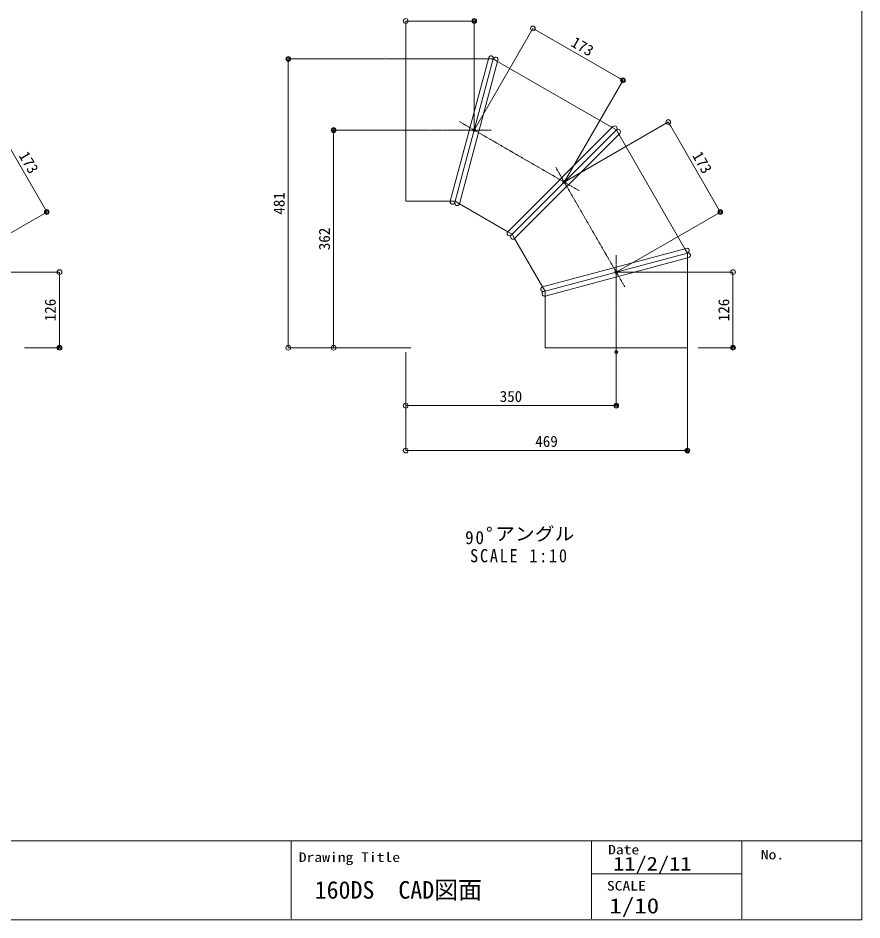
# Model space of a CAD drawing. Units: millimetres, scale not verified. Extents: x 2383 to 6458, y -1388 to 1442.
# Drawn here: x 5054 to 6458, y -1388 to 114 of the extents above; entities that cross this region are included whole.
import ezdxf
from ezdxf.enums import TextEntityAlignment as Align

# ---------------------------------------------------------------- set-up
doc = ezdxf.new("R2010")
doc.units = ezdxf.units.MM
doc.header["$LTSCALE"] = 10
doc.header["$PDMODE"] = 32
doc.header["$PDSIZE"] = 5
doc.linetypes.add('USER4', pattern=[0.4, 0.25, -0.05, 0.05, -0.05])
doc.layers.add('0-0_0', color=7, linetype='Continuous', lineweight=18)
doc.layers.add('0-2___-1', color=5, linetype='Continuous', lineweight=18)
doc.styles.add('ＭＳ ゴシック', font='')
doc.styles.get('ＭＳ ゴシック').set_extended_font_data('MS Gothic')

# ---------------------------------------------------------------- blocks, each defined once
blk = doc.blocks.new('A$C26885BA0')
at = {"layer": '0-0_0'}
for p, q in [((-118.5, 94.25), (118.5, 157.75)), ((-118.5, 85.97), (118.5, 149.47)), ((118.5, 149.47), (118.5, 0)), ((-118.5, 94.25), (-120.57, 93.69)), ((-118.5, 94.25), (-118.5, 85.97)), ((-118.5, 85.97), (-118.5, 0)), ((-118.5, 0), (118.5, 0))]:
    blk.add_line(p, q, dxfattribs=at)
blk.add_lwpolyline([(118.5, 157.75), (118.5, 149.47), (120.57, 150.02)], dxfattribs=at)
for centre, start, end in [((119.54, 153.89), 285, 105), ((-119.54, 89.83), 105, 285)]:
    blk.add_arc(centre, 4, start, end, dxfattribs=at)
blk = doc.blocks.new('A$C1F083DF6')
at = {"layer": '0-0_0'}
for p, q in [((-120.57, 197.02), (118.5, 132.97)), ((-118.5, 204.75), (118.5, 141.25)), ((-118.5, 196.47), (-118.5, 204.75)), ((-118.5, -23.47), (-118.5, 196.47)), ((118.5, 40.03), (118.5, 132.97)), ((-120.57, -24.02), (118.5, 40.03)), ((-118.5, -31.75), (118.5, 31.75)), ((-118.5, -23.47), (-118.5, -31.75))]:
    blk.add_line(p, q, dxfattribs=at)
for points in [[(118.5, 132.97), (118.5, 141.25), (120.57, 140.69)], [(118.5, 40.03), (118.5, 31.75), (120.57, 32.31)]]:
    blk.add_lwpolyline(points, dxfattribs=at)
for centre, start, end in [((-119.54, 200.89), 75, 255), ((119.54, 136.83), 255, 75), ((119.54, 36.17), 285, 105), ((-119.54, -27.89), 105, 285)]:
    blk.add_arc(centre, 4, start, end, dxfattribs=at)
blk = doc.blocks.new('A$C4B9C6F0B')
at = {"layer": '0-0_0'}
for p, q in [((118.5, 114), (-118.5, 114)), ((-118.5, -23.47), (-118.5, 114)), ((118.5, 40.03), (118.5, 114)), ((118.5, 40.03), (-118.5, -23.47)), ((118.5, 31.75), (-118.5, -31.75)), ((118.5, 31.75), (118.5, 40.03)), ((118.5, 31.75), (120.57, 32.31))]:
    blk.add_line(p, q, dxfattribs=at)
blk.add_lwpolyline([(-118.5, -31.75), (-118.5, -23.47), (-120.57, -24.02)], dxfattribs=at)
for centre, start, end in [((119.54, 36.17), 285, 105), ((-119.54, -27.89), 105, 285)]:
    blk.add_arc(centre, 4, start, end, dxfattribs=at)
blk = doc.blocks.new('_Origin')
at = {"layer": '0-0_0'}
blk.add_line((0, 0), (-1, 0), dxfattribs=at)
blk.add_circle((0, 0), 0.5, dxfattribs=at)

msp = doc.modelspace()

# ---------------------------------------------------------------- linework, layer by layer
at = {"layer": '0-0_0', "color": 5}
for p, q in [((5699.17, -72.88), (5699.17, 108.87)), ((5707.17, 108.69), (5805.17, 108.69)), ((5813.17, -72.88), (5813.17, 108.87)), ((5813.2, -72.89), (5910.91, 96.48)), ((5917.75, 92.32), (6053.77, 13.85)), ((5661.58, 45.56), (5503.56, 45.56)), ((5503.74, -427.26), (5503.74, 37.56)), ((5963.08, -159.36), (6060.79, 10.01)), ((5963.05, -159.41), (6136.26, -59.4)), ((5019.24, -66.42), (5097.74, -202.39)), ((5714.38, -72.94), (5579.01, -72.94)), ((6140.11, -66.42), (6218.61, -202.39)), ((5579.19, -427.26), (5579.19, -80.94)), ((4928.68, -309.23), (5101.9, -209.23)), ((6049.55, -309.23), (6222.76, -209.23)), ((4928.69, -309.26), (5123.1, -309.26)), ((6049.56, -309.26), (6243.97, -309.26)), ((5122.92, -317.26), (5122.92, -427.26)), ((6243.79, -317.26), (6243.79, -427.26)), ((5064.82, -435.26), (5123.1, -435.26)), ((5632.01, -435.26), (5503.56, -435.26)), ((5707.47, -435.26), (5579.01, -435.26)), ((6185.69, -435.26), (6243.97, -435.26))]:
    msp.add_line(p, q, dxfattribs=at)
at = {"layer": '0-0_0', "color": 3, "linetype": 'USER4'}
for p, q in [((5797.31, 45.56), (5519.36, 45.56)), ((5788.46, -58.68), (5987.58, -173.64)), ((5605.69, -72.94), (5841.47, -72.94)), ((5948.76, -134.78), (6063.72, -333.9)), ((6049.49, -280.82), (6049.49, -531.61))]:
    msp.add_line(p, q, dxfattribs=at)
at = {"layer": '0-0_0', "color": 2}
msp.add_line((2453.44, -1256.17), (6458.44, -1256.17), dxfattribs=at)
at = {"layer": '0-0_0', "color": 6}
for p, q in [((5508.44, -1256.17), (5508.44, -1385.79)), ((6258.44, -1256.17), (6258.44, -1385.79))]:
    msp.add_line(p, q, dxfattribs=at)
at = {"layer": '0-0_0'}
for p, q in [((6008.44, -1256.17), (6008.44, -1385.79)), ((6008.44, -1310.98), (6258.44, -1310.98))]:
    msp.add_line(p, q, dxfattribs=at)
at = {"layer": '0-0_0', "color": 6}
msp.add_lwpolyline([(2383.44, 1442.28), (6458.44, 1442.28), (6458.44, -1387.72), (2383.44, -1387.72)], close=True, dxfattribs=at)
msp.add_lwpolyline([(2383.44, -1256.17), (6458.44, -1256.17), (6458.44, -1385.79)], dxfattribs=at)
at = {"layer": '0-0_0'}
for p in [(5813.17, 108.69), (5503.74, 45.56), (6060.7, 9.85), (5579.19, -72.94), (5813.17, -72.94), (5813.17, -72.94), (5962.99, -159.44), (5963.05, -159.41), (5101.74, -209.32), (6222.61, -209.32), (6049.49, -309.26), (6049.49, -309.26), (5122.92, -435.26), (6243.79, -435.26)]:
    msp.add_point(p, dxfattribs=at)
at = {"layer": '0-2___-1'}
for p, q in [((6167.99, -435.33), (6167.99, -606.55)), ((5699.17, -442.55), (5699.17, -531.79)), ((5699.17, -447.79), (5699.17, -606.55)), ((6049.49, -442.61), (6049.49, -531.79)), ((5707.17, -531.61), (6041.49, -531.61)), ((5707.17, -606.37), (6159.99, -606.37))]:
    msp.add_line(p, q, dxfattribs=at)
at = {"layer": '0-2___-1', "color": 7}
for p in [(6049.49, -442.55), (6049.49, -531.61), (6167.99, -606.37)]:
    msp.add_point(p, dxfattribs=at)

# ---------------------------------------------------------------- block references
at = {"layer": '0-0_0', "xscale": 8, "yscale": 8}
for p, rotation in [((5699.17, 108.69), 180), ((5910.83, 96.32), 150.01792), ((5503.74, 45.56), 90), ((6060.7, 9.85), 330.01792), ((6136.11, -59.49), 120), ((5579.19, -72.94), 90), ((5101.74, -209.32), 300), ((6222.61, -209.32), 300), ((5122.92, -309.26), 90), ((6243.79, -309.26), 90), ((5122.92, -435.26), 270), ((5503.74, -435.26), 270), ((5579.19, -435.26), 270), ((6243.79, -435.26), 270)]:
    msp.add_blockref('_Origin', p, dxfattribs=dict(at, rotation=rotation))
msp.add_blockref('_Origin', (5813.17, 108.69), dxfattribs=at)
at = {"layer": '0-0_0', "xscale": -1}
for name, p, rotation in [('A$C4B9C6F0B', (5813.17, -72.94), 90), ('A$C1F083DF6', (6049.49, -309.26), 30)]:
    msp.add_blockref(name, p, dxfattribs=dict(at, rotation=rotation))
at = {"layer": '0-0_0', "rotation": 240}
msp.add_blockref('A$C1F083DF6', (5813.17, -72.94), dxfattribs=at)
at = {"layer": '0-0_0'}
msp.add_blockref('A$C26885BA0', (6049.49, -435.26), dxfattribs=at)
at = {"layer": '0-2___-1', "xscale": 8, "yscale": 8, "rotation": 180}
for p in [(5699.17, -531.61), (5699.17, -606.37)]:
    msp.add_blockref('_Origin', p, dxfattribs=at)
at = {"layer": '0-2___-1', "xscale": 8, "yscale": 8}
for p in [(6049.49, -531.61), (6167.99, -606.37)]:
    msp.add_blockref('_Origin', p, dxfattribs=at)

# ---------------------------------------------------------------- texts
at = {"layer": '0-0_0', "style": 'ＭＳ ゴシック'}
for s, rotation, p in [('173', 330.018, (5969.88, 63.08)), ('173', 300, (5049.74, -117.81)), ('173', 300, (6170.61, -117.81)), ('481', 90, (5503.02, -213.6)), ('362', 90, (5578.47, -272.85)), ('126', 90, (5122.2, -391.01)), ('126', 90, (6243.07, -391.01))]:
    msp.add_text(s, height=18.33, rotation=rotation, dxfattribs=at).set_placement(p, align=Align.BOTTOM_LEFT)
for s, height, p in [('°', 21.99, (5832.76, -762.51)), ('160DS\u3000CAD図面', 29.22, (5547.6, -1361.03))]:
    msp.add_text(s, height=height, dxfattribs=at).set_placement(p, align=Align.BOTTOM_LEFT)
for s, height, width, p in [('アングル', 21.99, 1.1, (5847.83, -762.51)), ('Drawing Title', 15.88, 1.2, (5521.21, -1295.97)), ('Date', 15.88, 1.2, (6035.95, -1283.39)), ('No.', 15.88, 1.2, (6290.09, -1291.64)), ('11/2/11', 22.86, 1.2, (6044.2, -1312.27)), ('SCALE', 15.88, 1.2, (6033.95, -1343.47)), ('1/10', 25.4, 1.2, (6038, -1384.46))]:
    msp.add_text(s, height=height, dxfattribs=dict(at, width=width)).set_placement(p, align=Align.BOTTOM_LEFT)
at = {"layer": '0-0_0', "char_height": 21.99, "attachment_point": 7, "style": 'ＭＳ ゴシック'}
for s, insert in [('\\T1.21;\\W0.95;90', (5797.99, -762.51)), ('\\T1.22;\\W0.9;SCALE\\~1:10', (5806.29, -792.74))]:
    msp.add_mtext(s, dxfattribs=dict(at, insert=insert))
at = {"layer": '0-2___-1', "color": 7, "style": 'ＭＳ ゴシック'}
for s, p in [('350', (5855.58, -530.89)), ('469', (5914.83, -605.66))]:
    msp.add_text(s, height=18.33, dxfattribs=at).set_placement(p, align=Align.BOTTOM_LEFT)

doc.saveas('drawing.dxf')
